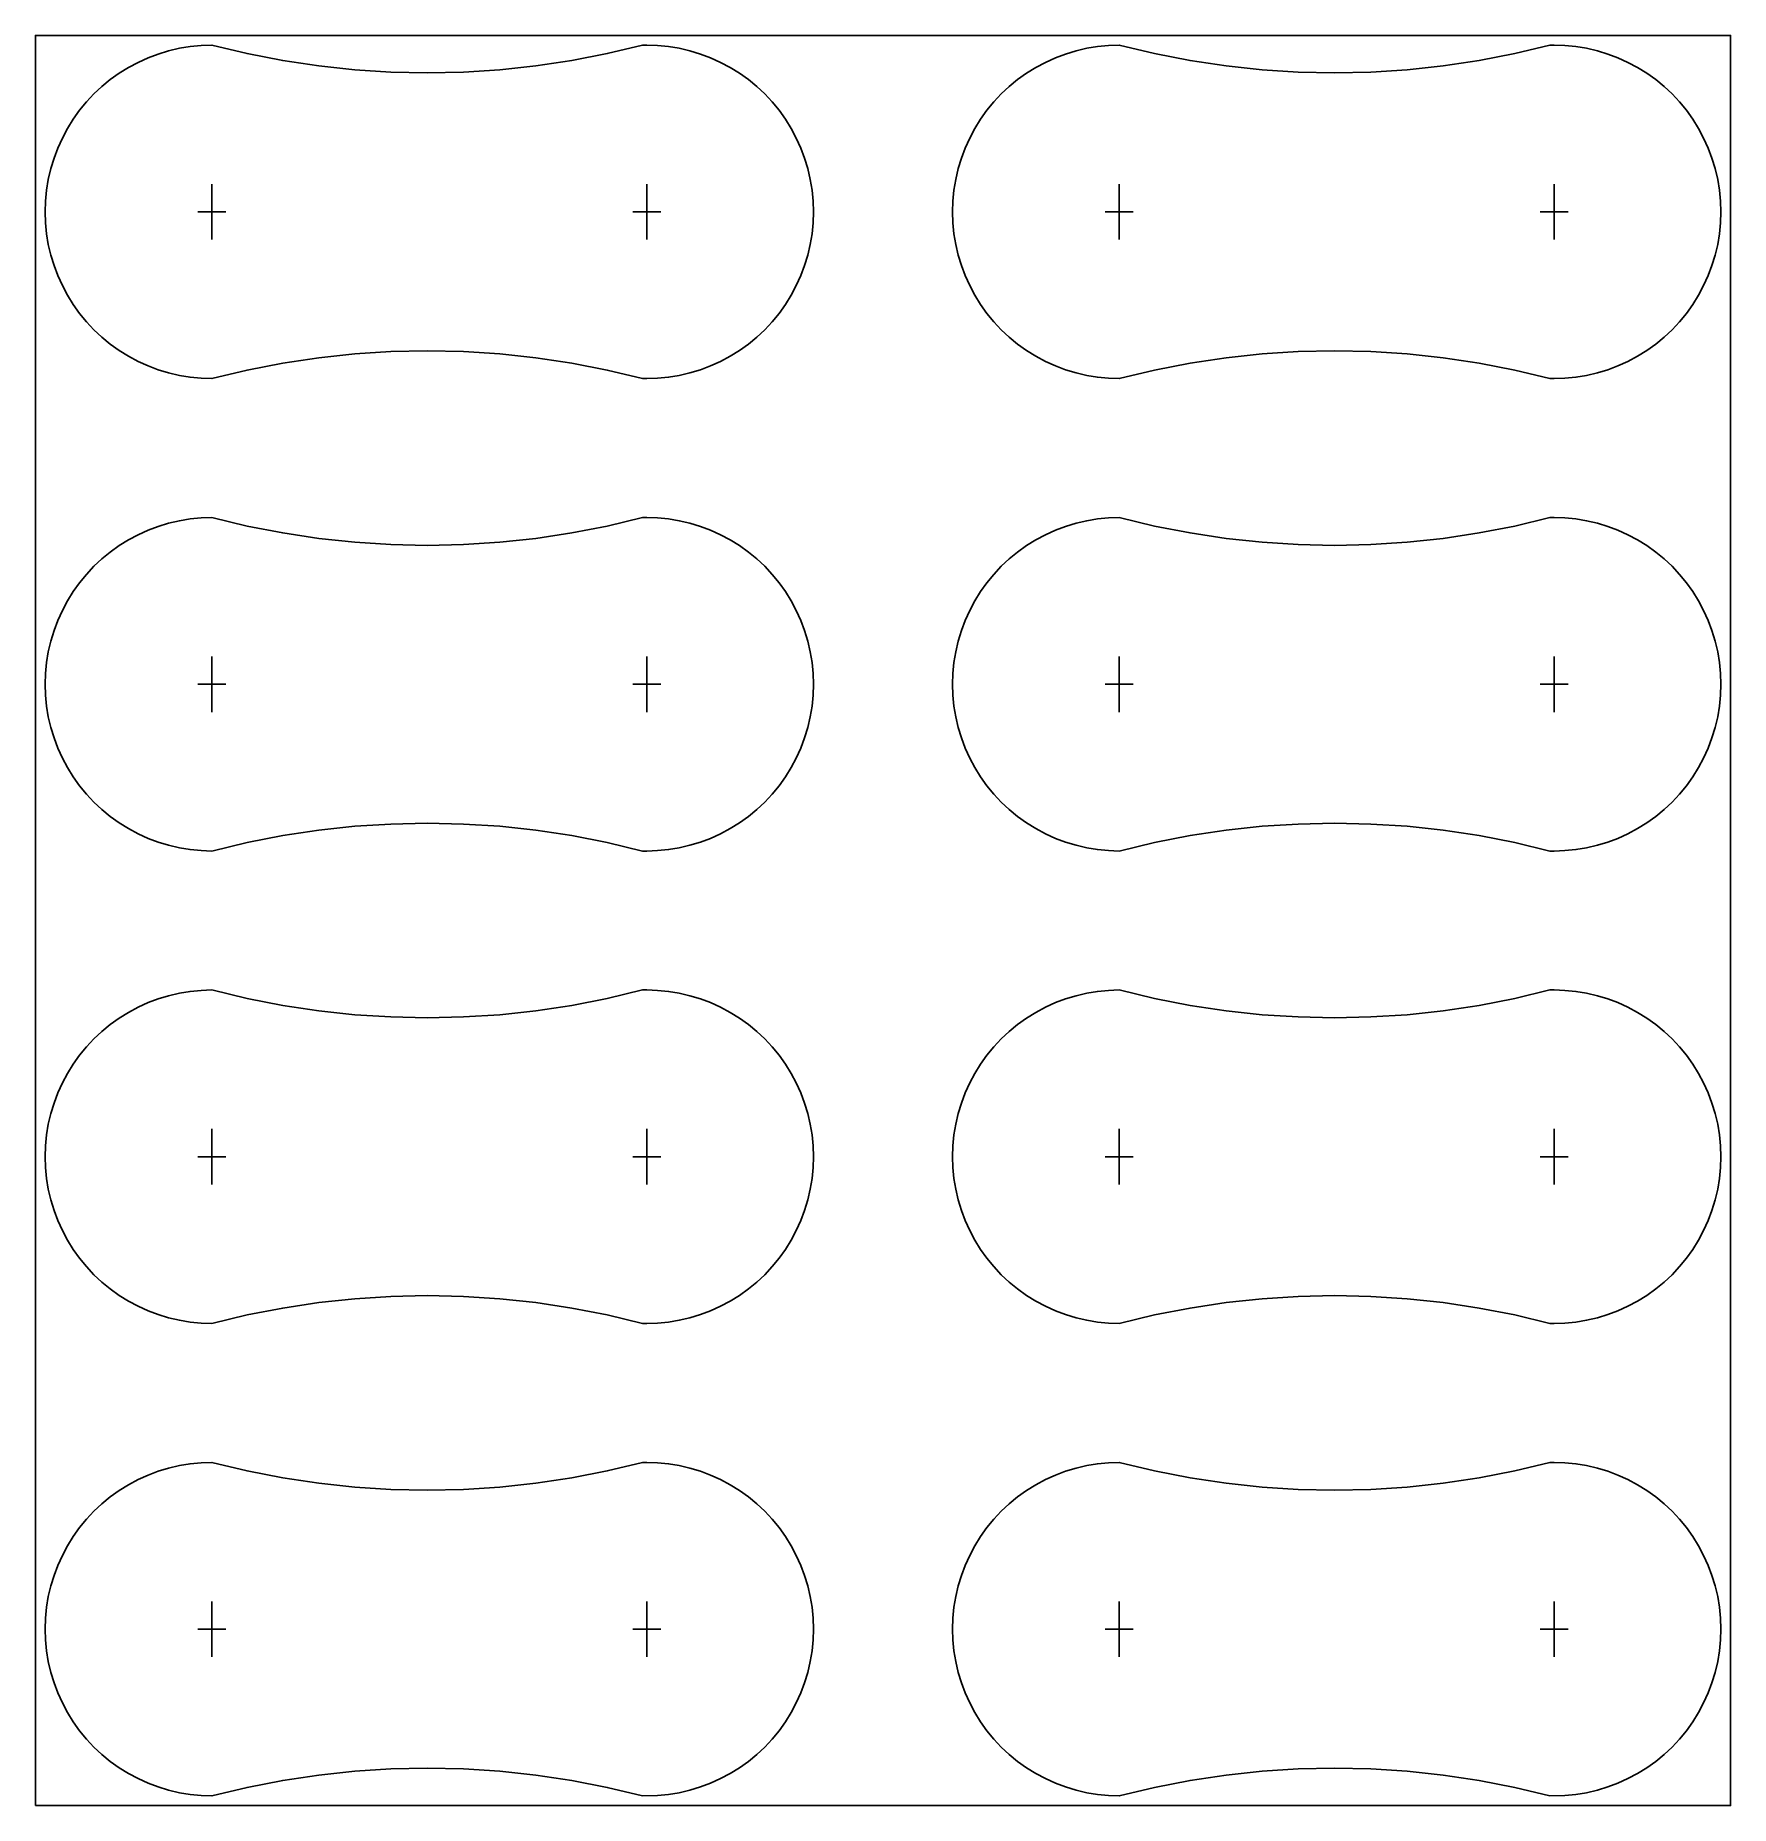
# Model space of a CAD drawing. Header units: metres. Extents: x -13 to 109, y -13 to 115.
import ezdxf

# ---------------------------------------------------------------- set-up
doc = ezdxf.new("R2010")
doc.units = ezdxf.units.M

msp = doc.modelspace()

# ---------------------------------------------------------------- linework, layer by layer
at = {"layer": 'Layer0'}
for p, q in [((0, 102), (0, 104)), ((31.3, 102), (31.3, 104)), ((65.3, 102), (65.3, 104)), ((96.6, 102), (96.6, 104)), ((-1, 102), (0, 102)), ((0, 102), (1, 102)), ((0, 100), (0, 102)), ((30.3, 102), (31.3, 102)), ((31.3, 100), (31.3, 102)), ((31.3, 102), (32.3, 102)), ((64.3, 102), (65.3, 102)), ((65.3, 100), (65.3, 102)), ((65.3, 102), (66.3, 102)), ((95.6, 102), (96.6, 102)), ((96.6, 100), (96.6, 102)), ((96.6, 102), (97.6, 102)), ((0, 68), (0, 70)), ((31.3, 68), (31.3, 70)), ((65.3, 68), (65.3, 70)), ((96.6, 68), (96.6, 70)), ((-1, 68), (0, 68)), ((0, 66), (0, 68)), ((0, 68), (1, 68)), ((30.3, 68), (31.3, 68)), ((31.3, 66), (31.3, 68)), ((31.3, 68), (32.3, 68)), ((64.3, 68), (65.3, 68)), ((65.3, 68), (66.3, 68)), ((65.3, 66), (65.3, 68)), ((95.6, 68), (96.6, 68)), ((96.6, 66), (96.6, 68)), ((96.6, 68), (97.6, 68)), ((0, 34), (0, 36)), ((31.3, 34), (31.3, 36)), ((65.3, 34), (65.3, 36)), ((96.6, 34), (96.6, 36)), ((-1, 34), (0, 34)), ((0, 32), (0, 34)), ((0, 34), (1, 34)), ((30.3, 34), (31.3, 34)), ((31.3, 32), (31.3, 34)), ((31.3, 34), (32.3, 34)), ((64.3, 34), (65.3, 34)), ((65.3, 34), (66.3, 34)), ((65.3, 32), (65.3, 34)), ((95.6, 34), (96.6, 34)), ((96.6, 32), (96.6, 34)), ((96.6, 34), (97.6, 34)), ((0, 0), (0, 2)), ((31.3, 0), (31.3, 2)), ((65.3, 0), (65.3, 2)), ((96.6, 0), (96.6, 2)), ((-1, 0), (0, 0)), ((0, -2), (0, 0)), ((0, 0), (1, 0)), ((30.3, 0), (31.3, 0)), ((31.3, -2), (31.3, 0)), ((31.3, 0), (32.3, 0)), ((64.3, 0), (65.3, 0)), ((65.3, 0), (66.3, 0)), ((65.3, -2), (65.3, 0)), ((95.6, 0), (96.6, 0)), ((96.6, -2), (96.6, 0)), ((96.6, 0), (97.6, 0))]:
    msp.add_line(p, q, dxfattribs=at)
for points in [[(-12.7, -12.7, 0), (-12.7, 114.7, 0), (109.3, 114.7, 0), (109.3, -12.7, 0), (-12.7, -12.7, 0)], [(-11.97, 102.78, 0), (-12, 102, 0), (-11.97, 101.22, 0), (-11.9, 100.43, 0), (-11.77, 99.66, 0), (-11.59, 98.89, 0), (-11.36, 98.14, 0), (-11.09, 97.41, 0), (-10.76, 96.69, 0), (-10.39, 96, 0), (-9.98, 95.33, 0), (-9.52, 94.69, 0), (-9.02, 94.09, 0), (-8.49, 93.51, 0), (-7.91, 92.98, 0), (-7.31, 92.48, 0), (-6.67, 92.02, 0), (-6, 91.61, 0), (-5.31, 91.24, 0), (-4.59, 90.91, 0), (-3.86, 90.64, 0), (-3.11, 90.41, 0), (-2.34, 90.23, 0), (-1.57, 90.1, 0), (-0.78, 90.03, 0), (0, 90, 0), (2.54, 90.61, 0), (5.1, 91.11, 0), (7.69, 91.5, 0), (10.28, 91.78, 0), (12.89, 91.94, 0), (15.5, 92, 0), (18.11, 91.94, 0), (20.72, 91.78, 0), (23.31, 91.5, 0), (25.9, 91.11, 0), (28.46, 90.61, 0), (31, 90, 0), (31.3, 90, 0), (32.08, 90.03, 0), (32.87, 90.1, 0), (33.64, 90.23, 0), (34.41, 90.41, 0), (35.16, 90.64, 0), (35.89, 90.91, 0), (36.61, 91.24, 0), (37.3, 91.61, 0), (37.97, 92.02, 0), (38.61, 92.48, 0), (39.21, 92.98, 0), (39.79, 93.51, 0), (40.32, 94.09, 0), (40.82, 94.69, 0), (41.28, 95.33, 0), (41.69, 96, 0), (42.06, 96.69, 0), (42.39, 97.41, 0), (42.66, 98.14, 0), (42.89, 98.89, 0), (43.07, 99.66, 0), (43.2, 100.43, 0), (43.27, 101.22, 0), (43.3, 102, 0), (43.27, 102.78, 0), (43.2, 103.57, 0), (43.07, 104.34, 0), (42.89, 105.11, 0), (42.66, 105.86, 0), (42.39, 106.59, 0), (42.06, 107.31, 0), (41.69, 108, 0), (41.28, 108.67, 0), (40.82, 109.31, 0), (40.32, 109.91, 0), (39.79, 110.49, 0), (39.21, 111.02, 0), (38.61, 111.52, 0), (37.97, 111.98, 0), (37.3, 112.39, 0), (36.61, 112.76, 0), (35.89, 113.09, 0), (35.16, 113.36, 0), (34.41, 113.59, 0), (33.64, 113.77, 0), (32.87, 113.9, 0), (32.08, 113.97, 0), (31.3, 114, 0), (31, 114, 0), (28.46, 113.39, 0), (25.9, 112.89, 0), (23.31, 112.5, 0), (20.72, 112.22, 0), (18.11, 112.06, 0), (15.5, 112, 0), (12.89, 112.06, 0), (10.28, 112.22, 0), (7.69, 112.5, 0), (5.1, 112.89, 0), (2.54, 113.39, 0), (0, 114, 0), (-0.78, 113.97, 0), (-1.57, 113.9, 0), (-2.34, 113.77, 0), (-3.11, 113.59, 0), (-3.86, 113.36, 0), (-4.59, 113.09, 0), (-5.31, 112.76, 0), (-6, 112.39, 0), (-6.67, 111.98, 0), (-7.31, 111.52, 0), (-7.91, 111.02, 0), (-8.49, 110.49, 0), (-9.02, 109.91, 0), (-9.52, 109.31, 0), (-9.98, 108.67, 0), (-10.39, 108, 0), (-10.76, 107.31, 0), (-11.09, 106.59, 0), (-11.36, 105.86, 0), (-11.59, 105.11, 0), (-11.77, 104.34, 0), (-11.9, 103.57, 0), (-11.97, 102.78, 0)], [(31.3, 90, 0), (31, 90, 0), (28.46, 90.61, 0), (25.9, 91.11, 0), (23.31, 91.5, 0), (20.72, 91.78, 0), (18.11, 91.94, 0), (15.5, 92, 0), (12.89, 91.94, 0), (10.28, 91.78, 0), (7.69, 91.5, 0), (5.1, 91.11, 0), (2.54, 90.61, 0), (0, 90, 0), (-0.78, 90.03, 0), (-1.57, 90.1, 0), (-2.34, 90.23, 0), (-3.11, 90.41, 0), (-3.86, 90.64, 0), (-4.59, 90.91, 0), (-5.31, 91.24, 0), (-6, 91.61, 0), (-6.67, 92.02, 0), (-7.31, 92.48, 0), (-7.91, 92.98, 0), (-8.49, 93.51, 0), (-9.02, 94.09, 0), (-9.52, 94.69, 0), (-9.98, 95.33, 0), (-10.39, 96, 0), (-10.76, 96.69, 0), (-11.09, 97.41, 0), (-11.36, 98.14, 0), (-11.59, 98.89, 0), (-11.77, 99.66, 0), (-11.9, 100.43, 0), (-11.97, 101.22, 0), (-12, 102, 0), (-11.97, 102.78, 0), (-11.9, 103.57, 0), (-11.77, 104.34, 0), (-11.59, 105.11, 0), (-11.36, 105.86, 0), (-11.09, 106.59, 0), (-10.76, 107.31, 0), (-10.39, 108, 0), (-9.98, 108.67, 0), (-9.52, 109.31, 0), (-9.02, 109.91, 0), (-8.49, 110.49, 0), (-7.91, 111.02, 0), (-7.31, 111.52, 0), (-6.67, 111.98, 0), (-6, 112.39, 0), (-5.31, 112.76, 0), (-4.59, 113.09, 0), (-3.86, 113.36, 0), (-3.11, 113.59, 0), (-2.34, 113.77, 0), (-1.57, 113.9, 0), (-0.78, 113.97, 0), (0, 114, 0), (2.54, 113.39, 0), (5.1, 112.89, 0), (7.69, 112.5, 0), (10.28, 112.22, 0), (12.89, 112.06, 0), (15.5, 112, 0), (18.11, 112.06, 0), (20.72, 112.22, 0), (23.31, 112.5, 0), (25.9, 112.89, 0), (28.46, 113.39, 0), (31, 114, 0), (31.3, 114, 0), (32.08, 113.97, 0), (32.87, 113.9, 0), (33.64, 113.77, 0), (34.41, 113.59, 0), (35.16, 113.36, 0), (35.89, 113.09, 0), (36.61, 112.76, 0), (37.3, 112.39, 0), (37.97, 111.98, 0), (38.61, 111.52, 0), (39.21, 111.02, 0), (39.79, 110.49, 0), (40.32, 109.91, 0), (40.82, 109.31, 0), (41.28, 108.67, 0), (41.69, 108, 0), (42.06, 107.31, 0), (42.39, 106.59, 0), (42.66, 105.86, 0), (42.89, 105.11, 0), (43.07, 104.34, 0), (43.2, 103.57, 0), (43.27, 102.78, 0), (43.3, 102, 0), (43.27, 101.22, 0), (43.2, 100.43, 0), (43.07, 99.66, 0), (42.89, 98.89, 0), (42.66, 98.14, 0), (42.39, 97.41, 0), (42.06, 96.69, 0), (41.69, 96, 0), (41.28, 95.33, 0), (40.82, 94.69, 0), (40.32, 94.09, 0), (39.79, 93.51, 0), (39.21, 92.98, 0), (38.61, 92.48, 0), (37.97, 92.02, 0), (37.3, 91.61, 0), (36.61, 91.24, 0), (35.89, 90.91, 0), (35.16, 90.64, 0), (34.41, 90.41, 0), (33.64, 90.23, 0), (32.87, 90.1, 0), (32.08, 90.03, 0), (31.3, 90, 0)], [(96.3, 90, 0), (96.6, 90, 0), (97.38, 90.03, 0), (98.17, 90.1, 0), (98.94, 90.23, 0), (99.71, 90.41, 0), (100.46, 90.64, 0), (101.19, 90.91, 0), (101.91, 91.24, 0), (102.6, 91.61, 0), (103.27, 92.02, 0), (103.91, 92.48, 0), (104.51, 92.98, 0), (105.09, 93.51, 0), (105.62, 94.09, 0), (106.12, 94.69, 0), (106.58, 95.33, 0), (106.99, 96, 0), (107.36, 96.69, 0), (107.69, 97.41, 0), (107.96, 98.14, 0), (108.19, 98.89, 0), (108.37, 99.66, 0), (108.5, 100.43, 0), (108.57, 101.22, 0), (108.6, 102, 0), (108.57, 102.78, 0), (108.5, 103.57, 0), (108.37, 104.34, 0), (108.19, 105.11, 0), (107.96, 105.86, 0), (107.69, 106.59, 0), (107.36, 107.31, 0), (106.99, 108, 0), (106.58, 108.67, 0), (106.12, 109.31, 0), (105.62, 109.91, 0), (105.09, 110.49, 0), (104.51, 111.02, 0), (103.91, 111.52, 0), (103.27, 111.98, 0), (102.6, 112.39, 0), (101.91, 112.76, 0), (101.19, 113.09, 0), (100.46, 113.36, 0), (99.71, 113.59, 0), (98.94, 113.77, 0), (98.17, 113.9, 0), (97.38, 113.97, 0), (96.6, 114, 0), (96.3, 114, 0), (93.76, 113.39, 0), (91.2, 112.89, 0), (88.61, 112.5, 0), (86.02, 112.22, 0), (83.41, 112.06, 0), (80.8, 112, 0), (78.19, 112.06, 0), (75.58, 112.22, 0), (72.99, 112.5, 0), (70.4, 112.89, 0), (67.84, 113.39, 0), (65.3, 114, 0), (64.52, 113.97, 0), (63.73, 113.9, 0), (62.96, 113.77, 0), (62.19, 113.59, 0), (61.44, 113.36, 0), (60.71, 113.09, 0), (59.99, 112.76, 0), (59.3, 112.39, 0), (58.63, 111.98, 0), (57.99, 111.52, 0), (57.39, 111.02, 0), (56.81, 110.49, 0), (56.28, 109.91, 0), (55.78, 109.31, 0), (55.32, 108.67, 0), (54.91, 108, 0), (54.54, 107.31, 0), (54.21, 106.59, 0), (53.94, 105.86, 0), (53.71, 105.11, 0), (53.53, 104.34, 0), (53.4, 103.57, 0), (53.33, 102.78, 0), (53.3, 102, 0), (53.33, 101.22, 0), (53.4, 100.43, 0), (53.53, 99.66, 0), (53.71, 98.89, 0), (53.94, 98.14, 0), (54.21, 97.41, 0), (54.54, 96.69, 0), (54.91, 96, 0), (55.32, 95.33, 0), (55.78, 94.69, 0), (56.28, 94.09, 0), (56.81, 93.51, 0), (57.39, 92.98, 0), (57.99, 92.48, 0), (58.63, 92.02, 0), (59.3, 91.61, 0), (59.99, 91.24, 0), (60.71, 90.91, 0), (61.44, 90.64, 0), (62.19, 90.41, 0), (62.96, 90.23, 0), (63.73, 90.1, 0), (64.52, 90.03, 0), (65.3, 90, 0), (67.84, 90.61, 0), (70.4, 91.11, 0), (72.99, 91.5, 0), (75.58, 91.78, 0), (78.19, 91.94, 0), (80.8, 92, 0), (83.41, 91.94, 0), (86.02, 91.78, 0), (88.61, 91.5, 0), (91.2, 91.11, 0), (93.76, 90.61, 0), (96.3, 90, 0)], [(96.6, 90, 0), (96.3, 90, 0), (93.76, 90.61, 0), (91.2, 91.11, 0), (88.61, 91.5, 0), (86.02, 91.78, 0), (83.41, 91.94, 0), (80.8, 92, 0), (78.19, 91.94, 0), (75.58, 91.78, 0), (72.99, 91.5, 0), (70.4, 91.11, 0), (67.84, 90.61, 0), (65.3, 90, 0), (64.52, 90.03, 0), (63.73, 90.1, 0), (62.96, 90.23, 0), (62.19, 90.41, 0), (61.44, 90.64, 0), (60.71, 90.91, 0), (59.99, 91.24, 0), (59.3, 91.61, 0), (58.63, 92.02, 0), (57.99, 92.48, 0), (57.39, 92.98, 0), (56.81, 93.51, 0), (56.28, 94.09, 0), (55.78, 94.69, 0), (55.32, 95.33, 0), (54.91, 96, 0), (54.54, 96.69, 0), (54.21, 97.41, 0), (53.94, 98.14, 0), (53.71, 98.89, 0), (53.53, 99.66, 0), (53.4, 100.43, 0), (53.33, 101.22, 0), (53.3, 102, 0), (53.33, 102.78, 0), (53.4, 103.57, 0), (53.53, 104.34, 0), (53.71, 105.11, 0), (53.94, 105.86, 0), (54.21, 106.59, 0), (54.54, 107.31, 0), (54.91, 108, 0), (55.32, 108.67, 0), (55.78, 109.31, 0), (56.28, 109.91, 0), (56.81, 110.49, 0), (57.39, 111.02, 0), (57.99, 111.52, 0), (58.63, 111.98, 0), (59.3, 112.39, 0), (59.99, 112.76, 0), (60.71, 113.09, 0), (61.44, 113.36, 0), (62.19, 113.59, 0), (62.96, 113.77, 0), (63.73, 113.9, 0), (64.52, 113.97, 0), (65.3, 114, 0), (67.84, 113.39, 0), (70.4, 112.89, 0), (72.99, 112.5, 0), (75.58, 112.22, 0), (78.19, 112.06, 0), (80.8, 112, 0), (83.41, 112.06, 0), (86.02, 112.22, 0), (88.61, 112.5, 0), (91.2, 112.89, 0), (93.76, 113.39, 0), (96.3, 114, 0), (96.6, 114, 0), (97.38, 113.97, 0), (98.17, 113.9, 0), (98.94, 113.77, 0), (99.71, 113.59, 0), (100.46, 113.36, 0), (101.19, 113.09, 0), (101.91, 112.76, 0), (102.6, 112.39, 0), (103.27, 111.98, 0), (103.91, 111.52, 0), (104.51, 111.02, 0), (105.09, 110.49, 0), (105.62, 109.91, 0), (106.12, 109.31, 0), (106.58, 108.67, 0), (106.99, 108, 0), (107.36, 107.31, 0), (107.69, 106.59, 0), (107.96, 105.86, 0), (108.19, 105.11, 0), (108.37, 104.34, 0), (108.5, 103.57, 0), (108.57, 102.78, 0), (108.6, 102, 0), (108.57, 101.22, 0), (108.5, 100.43, 0), (108.37, 99.66, 0), (108.19, 98.89, 0), (107.96, 98.14, 0), (107.69, 97.41, 0), (107.36, 96.69, 0), (106.99, 96, 0), (106.58, 95.33, 0), (106.12, 94.69, 0), (105.62, 94.09, 0), (105.09, 93.51, 0), (104.51, 92.98, 0), (103.91, 92.48, 0), (103.27, 92.02, 0), (102.6, 91.61, 0), (101.91, 91.24, 0), (101.19, 90.91, 0), (100.46, 90.64, 0), (99.71, 90.41, 0), (98.94, 90.23, 0), (98.17, 90.1, 0), (97.38, 90.03, 0), (96.6, 90, 0)], [(-11.97, 68.78, 0), (-12, 68, 0), (-11.97, 67.22, 0), (-11.9, 66.43, 0), (-11.77, 65.66, 0), (-11.59, 64.89, 0), (-11.36, 64.14, 0), (-11.09, 63.41, 0), (-10.76, 62.69, 0), (-10.39, 62, 0), (-9.98, 61.33, 0), (-9.52, 60.69, 0), (-9.02, 60.09, 0), (-8.49, 59.51, 0), (-7.91, 58.98, 0), (-7.31, 58.48, 0), (-6.67, 58.02, 0), (-6, 57.61, 0), (-5.31, 57.24, 0), (-4.59, 56.91, 0), (-3.86, 56.64, 0), (-3.11, 56.41, 0), (-2.34, 56.23, 0), (-1.57, 56.1, 0), (-0.78, 56.03, 0), (0, 56, 0), (2.54, 56.61, 0), (5.1, 57.11, 0), (7.69, 57.5, 0), (10.28, 57.78, 0), (12.89, 57.94, 0), (15.5, 58, 0), (18.11, 57.94, 0), (20.72, 57.78, 0), (23.31, 57.5, 0), (25.9, 57.11, 0), (28.46, 56.61, 0), (31, 56, 0), (31.3, 56, 0), (32.08, 56.03, 0), (32.87, 56.1, 0), (33.64, 56.23, 0), (34.41, 56.41, 0), (35.16, 56.64, 0), (35.89, 56.91, 0), (36.61, 57.24, 0), (37.3, 57.61, 0), (37.97, 58.02, 0), (38.61, 58.48, 0), (39.21, 58.98, 0), (39.79, 59.51, 0), (40.32, 60.09, 0), (40.82, 60.69, 0), (41.28, 61.33, 0), (41.69, 62, 0), (42.06, 62.69, 0), (42.39, 63.41, 0), (42.66, 64.14, 0), (42.89, 64.89, 0), (43.07, 65.66, 0), (43.2, 66.43, 0), (43.27, 67.22, 0), (43.3, 68, 0), (43.27, 68.78, 0), (43.2, 69.57, 0), (43.07, 70.34, 0), (42.89, 71.11, 0), (42.66, 71.86, 0), (42.39, 72.59, 0), (42.06, 73.31, 0), (41.69, 74, 0), (41.28, 74.67, 0), (40.82, 75.31, 0), (40.32, 75.91, 0), (39.79, 76.49, 0), (39.21, 77.02, 0), (38.61, 77.52, 0), (37.97, 77.98, 0), (37.3, 78.39, 0), (36.61, 78.76, 0), (35.89, 79.09, 0), (35.16, 79.36, 0), (34.41, 79.59, 0), (33.64, 79.77, 0), (32.87, 79.9, 0), (32.08, 79.97, 0), (31.3, 80, 0), (31, 80, 0), (28.46, 79.39, 0), (25.9, 78.89, 0), (23.31, 78.5, 0), (20.72, 78.22, 0), (18.11, 78.06, 0), (15.5, 78, 0), (12.89, 78.06, 0), (10.28, 78.22, 0), (7.69, 78.5, 0), (5.1, 78.89, 0), (2.54, 79.39, 0), (0, 80, 0), (-0.78, 79.97, 0), (-1.57, 79.9, 0), (-2.34, 79.77, 0), (-3.11, 79.59, 0), (-3.86, 79.36, 0), (-4.59, 79.09, 0), (-5.31, 78.76, 0), (-6, 78.39, 0), (-6.67, 77.98, 0), (-7.31, 77.52, 0), (-7.91, 77.02, 0), (-8.49, 76.49, 0), (-9.02, 75.91, 0), (-9.52, 75.31, 0), (-9.98, 74.67, 0), (-10.39, 74, 0), (-10.76, 73.31, 0), (-11.09, 72.59, 0), (-11.36, 71.86, 0), (-11.59, 71.11, 0), (-11.77, 70.34, 0), (-11.9, 69.57, 0), (-11.97, 68.78, 0)], [(31.3, 56, 0), (31, 56, 0), (28.46, 56.61, 0), (25.9, 57.11, 0), (23.31, 57.5, 0), (20.72, 57.78, 0), (18.11, 57.94, 0), (15.5, 58, 0), (12.89, 57.94, 0), (10.28, 57.78, 0), (7.69, 57.5, 0), (5.1, 57.11, 0), (2.54, 56.61, 0), (0, 56, 0), (-0.78, 56.03, 0), (-1.57, 56.1, 0), (-2.34, 56.23, 0), (-3.11, 56.41, 0), (-3.86, 56.64, 0), (-4.59, 56.91, 0), (-5.31, 57.24, 0), (-6, 57.61, 0), (-6.67, 58.02, 0), (-7.31, 58.48, 0), (-7.91, 58.98, 0), (-8.49, 59.51, 0), (-9.02, 60.09, 0), (-9.52, 60.69, 0), (-9.98, 61.33, 0), (-10.39, 62, 0), (-10.76, 62.69, 0), (-11.09, 63.41, 0), (-11.36, 64.14, 0), (-11.59, 64.89, 0), (-11.77, 65.66, 0), (-11.9, 66.43, 0), (-11.97, 67.22, 0), (-12, 68, 0), (-11.97, 68.78, 0), (-11.9, 69.57, 0), (-11.77, 70.34, 0), (-11.59, 71.11, 0), (-11.36, 71.86, 0), (-11.09, 72.59, 0), (-10.76, 73.31, 0), (-10.39, 74, 0), (-9.98, 74.67, 0), (-9.52, 75.31, 0), (-9.02, 75.91, 0), (-8.49, 76.49, 0), (-7.91, 77.02, 0), (-7.31, 77.52, 0), (-6.67, 77.98, 0), (-6, 78.39, 0), (-5.31, 78.76, 0), (-4.59, 79.09, 0), (-3.86, 79.36, 0), (-3.11, 79.59, 0), (-2.34, 79.77, 0), (-1.57, 79.9, 0), (-0.78, 79.97, 0), (0, 80, 0), (2.54, 79.39, 0), (5.1, 78.89, 0), (7.69, 78.5, 0), (10.28, 78.22, 0), (12.89, 78.06, 0), (15.5, 78, 0), (18.11, 78.06, 0), (20.72, 78.22, 0), (23.31, 78.5, 0), (25.9, 78.89, 0), (28.46, 79.39, 0), (31, 80, 0), (31.3, 80, 0), (32.08, 79.97, 0), (32.87, 79.9, 0), (33.64, 79.77, 0), (34.41, 79.59, 0), (35.16, 79.36, 0), (35.89, 79.09, 0), (36.61, 78.76, 0), (37.3, 78.39, 0), (37.97, 77.98, 0), (38.61, 77.52, 0), (39.21, 77.02, 0), (39.79, 76.49, 0), (40.32, 75.91, 0), (40.82, 75.31, 0), (41.28, 74.67, 0), (41.69, 74, 0), (42.06, 73.31, 0), (42.39, 72.59, 0), (42.66, 71.86, 0), (42.89, 71.11, 0), (43.07, 70.34, 0), (43.2, 69.57, 0), (43.27, 68.78, 0), (43.3, 68, 0), (43.27, 67.22, 0), (43.2, 66.43, 0), (43.07, 65.66, 0), (42.89, 64.89, 0), (42.66, 64.14, 0), (42.39, 63.41, 0), (42.06, 62.69, 0), (41.69, 62, 0), (41.28, 61.33, 0), (40.82, 60.69, 0), (40.32, 60.09, 0), (39.79, 59.51, 0), (39.21, 58.98, 0), (38.61, 58.48, 0), (37.97, 58.02, 0), (37.3, 57.61, 0), (36.61, 57.24, 0), (35.89, 56.91, 0), (35.16, 56.64, 0), (34.41, 56.41, 0), (33.64, 56.23, 0), (32.87, 56.1, 0), (32.08, 56.03, 0), (31.3, 56, 0)], [(96.3, 56, 0), (96.6, 56, 0), (97.38, 56.03, 0), (98.17, 56.1, 0), (98.94, 56.23, 0), (99.71, 56.41, 0), (100.46, 56.64, 0), (101.19, 56.91, 0), (101.91, 57.24, 0), (102.6, 57.61, 0), (103.27, 58.02, 0), (103.91, 58.48, 0), (104.51, 58.98, 0), (105.09, 59.51, 0), (105.62, 60.09, 0), (106.12, 60.69, 0), (106.58, 61.33, 0), (106.99, 62, 0), (107.36, 62.69, 0), (107.69, 63.41, 0), (107.96, 64.14, 0), (108.19, 64.89, 0), (108.37, 65.66, 0), (108.5, 66.43, 0), (108.57, 67.22, 0), (108.6, 68, 0), (108.57, 68.78, 0), (108.5, 69.57, 0), (108.37, 70.34, 0), (108.19, 71.11, 0), (107.96, 71.86, 0), (107.69, 72.59, 0), (107.36, 73.31, 0), (106.99, 74, 0), (106.58, 74.67, 0), (106.12, 75.31, 0), (105.62, 75.91, 0), (105.09, 76.49, 0), (104.51, 77.02, 0), (103.91, 77.52, 0), (103.27, 77.98, 0), (102.6, 78.39, 0), (101.91, 78.76, 0), (101.19, 79.09, 0), (100.46, 79.36, 0), (99.71, 79.59, 0), (98.94, 79.77, 0), (98.17, 79.9, 0), (97.38, 79.97, 0), (96.6, 80, 0), (96.3, 80, 0), (93.76, 79.39, 0), (91.2, 78.89, 0), (88.61, 78.5, 0), (86.02, 78.22, 0), (83.41, 78.06, 0), (80.8, 78, 0), (78.19, 78.06, 0), (75.58, 78.22, 0), (72.99, 78.5, 0), (70.4, 78.89, 0), (67.84, 79.39, 0), (65.3, 80, 0), (64.52, 79.97, 0), (63.73, 79.9, 0), (62.96, 79.77, 0), (62.19, 79.59, 0), (61.44, 79.36, 0), (60.71, 79.09, 0), (59.99, 78.76, 0), (59.3, 78.39, 0), (58.63, 77.98, 0), (57.99, 77.52, 0), (57.39, 77.02, 0), (56.81, 76.49, 0), (56.28, 75.91, 0), (55.78, 75.31, 0), (55.32, 74.67, 0), (54.91, 74, 0), (54.54, 73.31, 0), (54.21, 72.59, 0), (53.94, 71.86, 0), (53.71, 71.11, 0), (53.53, 70.34, 0), (53.4, 69.57, 0), (53.33, 68.78, 0), (53.3, 68, 0), (53.33, 67.22, 0), (53.4, 66.43, 0), (53.53, 65.66, 0), (53.71, 64.89, 0), (53.94, 64.14, 0), (54.21, 63.41, 0), (54.54, 62.69, 0), (54.91, 62, 0), (55.32, 61.33, 0), (55.78, 60.69, 0), (56.28, 60.09, 0), (56.81, 59.51, 0), (57.39, 58.98, 0), (57.99, 58.48, 0), (58.63, 58.02, 0), (59.3, 57.61, 0), (59.99, 57.24, 0), (60.71, 56.91, 0), (61.44, 56.64, 0), (62.19, 56.41, 0), (62.96, 56.23, 0), (63.73, 56.1, 0), (64.52, 56.03, 0), (65.3, 56, 0), (67.84, 56.61, 0), (70.4, 57.11, 0), (72.99, 57.5, 0), (75.58, 57.78, 0), (78.19, 57.94, 0), (80.8, 58, 0), (83.41, 57.94, 0), (86.02, 57.78, 0), (88.61, 57.5, 0), (91.2, 57.11, 0), (93.76, 56.61, 0), (96.3, 56, 0)], [(96.6, 56, 0), (96.3, 56, 0), (93.76, 56.61, 0), (91.2, 57.11, 0), (88.61, 57.5, 0), (86.02, 57.78, 0), (83.41, 57.94, 0), (80.8, 58, 0), (78.19, 57.94, 0), (75.58, 57.78, 0), (72.99, 57.5, 0), (70.4, 57.11, 0), (67.84, 56.61, 0), (65.3, 56, 0), (64.52, 56.03, 0), (63.73, 56.1, 0), (62.96, 56.23, 0), (62.19, 56.41, 0), (61.44, 56.64, 0), (60.71, 56.91, 0), (59.99, 57.24, 0), (59.3, 57.61, 0), (58.63, 58.02, 0), (57.99, 58.48, 0), (57.39, 58.98, 0), (56.81, 59.51, 0), (56.28, 60.09, 0), (55.78, 60.69, 0), (55.32, 61.33, 0), (54.91, 62, 0), (54.54, 62.69, 0), (54.21, 63.41, 0), (53.94, 64.14, 0), (53.71, 64.89, 0), (53.53, 65.66, 0), (53.4, 66.43, 0), (53.33, 67.22, 0), (53.3, 68, 0), (53.33, 68.78, 0), (53.4, 69.57, 0), (53.53, 70.34, 0), (53.71, 71.11, 0), (53.94, 71.86, 0), (54.21, 72.59, 0), (54.54, 73.31, 0), (54.91, 74, 0), (55.32, 74.67, 0), (55.78, 75.31, 0), (56.28, 75.91, 0), (56.81, 76.49, 0), (57.39, 77.02, 0), (57.99, 77.52, 0), (58.63, 77.98, 0), (59.3, 78.39, 0), (59.99, 78.76, 0), (60.71, 79.09, 0), (61.44, 79.36, 0), (62.19, 79.59, 0), (62.96, 79.77, 0), (63.73, 79.9, 0), (64.52, 79.97, 0), (65.3, 80, 0), (67.84, 79.39, 0), (70.4, 78.89, 0), (72.99, 78.5, 0), (75.58, 78.22, 0), (78.19, 78.06, 0), (80.8, 78, 0), (83.41, 78.06, 0), (86.02, 78.22, 0), (88.61, 78.5, 0), (91.2, 78.89, 0), (93.76, 79.39, 0), (96.3, 80, 0), (96.6, 80, 0), (97.38, 79.97, 0), (98.17, 79.9, 0), (98.94, 79.77, 0), (99.71, 79.59, 0), (100.46, 79.36, 0), (101.19, 79.09, 0), (101.91, 78.76, 0), (102.6, 78.39, 0), (103.27, 77.98, 0), (103.91, 77.52, 0), (104.51, 77.02, 0), (105.09, 76.49, 0), (105.62, 75.91, 0), (106.12, 75.31, 0), (106.58, 74.67, 0), (106.99, 74, 0), (107.36, 73.31, 0), (107.69, 72.59, 0), (107.96, 71.86, 0), (108.19, 71.11, 0), (108.37, 70.34, 0), (108.5, 69.57, 0), (108.57, 68.78, 0), (108.6, 68, 0), (108.57, 67.22, 0), (108.5, 66.43, 0), (108.37, 65.66, 0), (108.19, 64.89, 0), (107.96, 64.14, 0), (107.69, 63.41, 0), (107.36, 62.69, 0), (106.99, 62, 0), (106.58, 61.33, 0), (106.12, 60.69, 0), (105.62, 60.09, 0), (105.09, 59.51, 0), (104.51, 58.98, 0), (103.91, 58.48, 0), (103.27, 58.02, 0), (102.6, 57.61, 0), (101.91, 57.24, 0), (101.19, 56.91, 0), (100.46, 56.64, 0), (99.71, 56.41, 0), (98.94, 56.23, 0), (98.17, 56.1, 0), (97.38, 56.03, 0), (96.6, 56, 0)], [(-11.97, 34.78, 0), (-12, 34, 0), (-11.97, 33.22, 0), (-11.9, 32.43, 0), (-11.77, 31.66, 0), (-11.59, 30.89, 0), (-11.36, 30.14, 0), (-11.09, 29.41, 0), (-10.76, 28.69, 0), (-10.39, 28, 0), (-9.98, 27.33, 0), (-9.52, 26.69, 0), (-9.02, 26.09, 0), (-8.49, 25.51, 0), (-7.91, 24.98, 0), (-7.31, 24.48, 0), (-6.67, 24.02, 0), (-6, 23.61, 0), (-5.31, 23.24, 0), (-4.59, 22.91, 0), (-3.86, 22.64, 0), (-3.11, 22.41, 0), (-2.34, 22.23, 0), (-1.57, 22.1, 0), (-0.78, 22.03, 0), (0, 22, 0), (2.54, 22.61, 0), (5.1, 23.11, 0), (7.69, 23.5, 0), (10.28, 23.78, 0), (12.89, 23.94, 0), (15.5, 24, 0), (18.11, 23.94, 0), (20.72, 23.78, 0), (23.31, 23.5, 0), (25.9, 23.11, 0), (28.46, 22.61, 0), (31, 22, 0), (31.3, 22, 0), (32.08, 22.03, 0), (32.87, 22.1, 0), (33.64, 22.23, 0), (34.41, 22.41, 0), (35.16, 22.64, 0), (35.89, 22.91, 0), (36.61, 23.24, 0), (37.3, 23.61, 0), (37.97, 24.02, 0), (38.61, 24.48, 0), (39.21, 24.98, 0), (39.79, 25.51, 0), (40.32, 26.09, 0), (40.82, 26.69, 0), (41.28, 27.33, 0), (41.69, 28, 0), (42.06, 28.69, 0), (42.39, 29.41, 0), (42.66, 30.14, 0), (42.89, 30.89, 0), (43.07, 31.66, 0), (43.2, 32.43, 0), (43.27, 33.22, 0), (43.3, 34, 0), (43.27, 34.78, 0), (43.2, 35.57, 0), (43.07, 36.34, 0), (42.89, 37.11, 0), (42.66, 37.86, 0), (42.39, 38.59, 0), (42.06, 39.31, 0), (41.69, 40, 0), (41.28, 40.67, 0), (40.82, 41.31, 0), (40.32, 41.91, 0), (39.79, 42.49, 0), (39.21, 43.02, 0), (38.61, 43.52, 0), (37.97, 43.98, 0), (37.3, 44.39, 0), (36.61, 44.76, 0), (35.89, 45.09, 0), (35.16, 45.36, 0), (34.41, 45.59, 0), (33.64, 45.77, 0), (32.87, 45.9, 0), (32.08, 45.97, 0), (31.3, 46, 0), (31, 46, 0), (28.46, 45.39, 0), (25.9, 44.89, 0), (23.31, 44.5, 0), (20.72, 44.22, 0), (18.11, 44.06, 0), (15.5, 44, 0), (12.89, 44.06, 0), (10.28, 44.22, 0), (7.69, 44.5, 0), (5.1, 44.89, 0), (2.54, 45.39, 0), (0, 46, 0), (-0.78, 45.97, 0), (-1.57, 45.9, 0), (-2.34, 45.77, 0), (-3.11, 45.59, 0), (-3.86, 45.36, 0), (-4.59, 45.09, 0), (-5.31, 44.76, 0), (-6, 44.39, 0), (-6.67, 43.98, 0), (-7.31, 43.52, 0), (-7.91, 43.02, 0), (-8.49, 42.49, 0), (-9.02, 41.91, 0), (-9.52, 41.31, 0), (-9.98, 40.67, 0), (-10.39, 40, 0), (-10.76, 39.31, 0), (-11.09, 38.59, 0), (-11.36, 37.86, 0), (-11.59, 37.11, 0), (-11.77, 36.34, 0), (-11.9, 35.57, 0), (-11.97, 34.78, 0)], [(31.3, 22, 0), (31, 22, 0), (28.46, 22.61, 0), (25.9, 23.11, 0), (23.31, 23.5, 0), (20.72, 23.78, 0), (18.11, 23.94, 0), (15.5, 24, 0), (12.89, 23.94, 0), (10.28, 23.78, 0), (7.69, 23.5, 0), (5.1, 23.11, 0), (2.54, 22.61, 0), (0, 22, 0), (-0.78, 22.03, 0), (-1.57, 22.1, 0), (-2.34, 22.23, 0), (-3.11, 22.41, 0), (-3.86, 22.64, 0), (-4.59, 22.91, 0), (-5.31, 23.24, 0), (-6, 23.61, 0), (-6.67, 24.02, 0), (-7.31, 24.48, 0), (-7.91, 24.98, 0), (-8.49, 25.51, 0), (-9.02, 26.09, 0), (-9.52, 26.69, 0), (-9.98, 27.33, 0), (-10.39, 28, 0), (-10.76, 28.69, 0), (-11.09, 29.41, 0), (-11.36, 30.14, 0), (-11.59, 30.89, 0), (-11.77, 31.66, 0), (-11.9, 32.43, 0), (-11.97, 33.22, 0), (-12, 34, 0), (-11.97, 34.78, 0), (-11.9, 35.57, 0), (-11.77, 36.34, 0), (-11.59, 37.11, 0), (-11.36, 37.86, 0), (-11.09, 38.59, 0), (-10.76, 39.31, 0), (-10.39, 40, 0), (-9.98, 40.67, 0), (-9.52, 41.31, 0), (-9.02, 41.91, 0), (-8.49, 42.49, 0), (-7.91, 43.02, 0), (-7.31, 43.52, 0), (-6.67, 43.98, 0), (-6, 44.39, 0), (-5.31, 44.76, 0), (-4.59, 45.09, 0), (-3.86, 45.36, 0), (-3.11, 45.59, 0), (-2.34, 45.77, 0), (-1.57, 45.9, 0), (-0.78, 45.97, 0), (0, 46, 0), (2.54, 45.39, 0), (5.1, 44.89, 0), (7.69, 44.5, 0), (10.28, 44.22, 0), (12.89, 44.06, 0), (15.5, 44, 0), (18.11, 44.06, 0), (20.72, 44.22, 0), (23.31, 44.5, 0), (25.9, 44.89, 0), (28.46, 45.39, 0), (31, 46, 0), (31.3, 46, 0), (32.08, 45.97, 0), (32.87, 45.9, 0), (33.64, 45.77, 0), (34.41, 45.59, 0), (35.16, 45.36, 0), (35.89, 45.09, 0), (36.61, 44.76, 0), (37.3, 44.39, 0), (37.97, 43.98, 0), (38.61, 43.52, 0), (39.21, 43.02, 0), (39.79, 42.49, 0), (40.32, 41.91, 0), (40.82, 41.31, 0), (41.28, 40.67, 0), (41.69, 40, 0), (42.06, 39.31, 0), (42.39, 38.59, 0), (42.66, 37.86, 0), (42.89, 37.11, 0), (43.07, 36.34, 0), (43.2, 35.57, 0), (43.27, 34.78, 0), (43.3, 34, 0), (43.27, 33.22, 0), (43.2, 32.43, 0), (43.07, 31.66, 0), (42.89, 30.89, 0), (42.66, 30.14, 0), (42.39, 29.41, 0), (42.06, 28.69, 0), (41.69, 28, 0), (41.28, 27.33, 0), (40.82, 26.69, 0), (40.32, 26.09, 0), (39.79, 25.51, 0), (39.21, 24.98, 0), (38.61, 24.48, 0), (37.97, 24.02, 0), (37.3, 23.61, 0), (36.61, 23.24, 0), (35.89, 22.91, 0), (35.16, 22.64, 0), (34.41, 22.41, 0), (33.64, 22.23, 0), (32.87, 22.1, 0), (32.08, 22.03, 0), (31.3, 22, 0)], [(96.3, 22, 0), (96.6, 22, 0), (97.38, 22.03, 0), (98.17, 22.1, 0), (98.94, 22.23, 0), (99.71, 22.41, 0), (100.46, 22.64, 0), (101.19, 22.91, 0), (101.91, 23.24, 0), (102.6, 23.61, 0), (103.27, 24.02, 0), (103.91, 24.48, 0), (104.51, 24.98, 0), (105.09, 25.51, 0), (105.62, 26.09, 0), (106.12, 26.69, 0), (106.58, 27.33, 0), (106.99, 28, 0), (107.36, 28.69, 0), (107.69, 29.41, 0), (107.96, 30.14, 0), (108.19, 30.89, 0), (108.37, 31.66, 0), (108.5, 32.43, 0), (108.57, 33.22, 0), (108.6, 34, 0), (108.57, 34.78, 0), (108.5, 35.57, 0), (108.37, 36.34, 0), (108.19, 37.11, 0), (107.96, 37.86, 0), (107.69, 38.59, 0), (107.36, 39.31, 0), (106.99, 40, 0), (106.58, 40.67, 0), (106.12, 41.31, 0), (105.62, 41.91, 0), (105.09, 42.49, 0), (104.51, 43.02, 0), (103.91, 43.52, 0), (103.27, 43.98, 0), (102.6, 44.39, 0), (101.91, 44.76, 0), (101.19, 45.09, 0), (100.46, 45.36, 0), (99.71, 45.59, 0), (98.94, 45.77, 0), (98.17, 45.9, 0), (97.38, 45.97, 0), (96.6, 46, 0), (96.3, 46, 0), (93.76, 45.39, 0), (91.2, 44.89, 0), (88.61, 44.5, 0), (86.02, 44.22, 0), (83.41, 44.06, 0), (80.8, 44, 0), (78.19, 44.06, 0), (75.58, 44.22, 0), (72.99, 44.5, 0), (70.4, 44.89, 0), (67.84, 45.39, 0), (65.3, 46, 0), (64.52, 45.97, 0), (63.73, 45.9, 0), (62.96, 45.77, 0), (62.19, 45.59, 0), (61.44, 45.36, 0), (60.71, 45.09, 0), (59.99, 44.76, 0), (59.3, 44.39, 0), (58.63, 43.98, 0), (57.99, 43.52, 0), (57.39, 43.02, 0), (56.81, 42.49, 0), (56.28, 41.91, 0), (55.78, 41.31, 0), (55.32, 40.67, 0), (54.91, 40, 0), (54.54, 39.31, 0), (54.21, 38.59, 0), (53.94, 37.86, 0), (53.71, 37.11, 0), (53.53, 36.34, 0), (53.4, 35.57, 0), (53.33, 34.78, 0), (53.3, 34, 0), (53.33, 33.22, 0), (53.4, 32.43, 0), (53.53, 31.66, 0), (53.71, 30.89, 0), (53.94, 30.14, 0), (54.21, 29.41, 0), (54.54, 28.69, 0), (54.91, 28, 0), (55.32, 27.33, 0), (55.78, 26.69, 0), (56.28, 26.09, 0), (56.81, 25.51, 0), (57.39, 24.98, 0), (57.99, 24.48, 0), (58.63, 24.02, 0), (59.3, 23.61, 0), (59.99, 23.24, 0), (60.71, 22.91, 0), (61.44, 22.64, 0), (62.19, 22.41, 0), (62.96, 22.23, 0), (63.73, 22.1, 0), (64.52, 22.03, 0), (65.3, 22, 0), (67.84, 22.61, 0), (70.4, 23.11, 0), (72.99, 23.5, 0), (75.58, 23.78, 0), (78.19, 23.94, 0), (80.8, 24, 0), (83.41, 23.94, 0), (86.02, 23.78, 0), (88.61, 23.5, 0), (91.2, 23.11, 0), (93.76, 22.61, 0), (96.3, 22, 0)], [(96.6, 22, 0), (96.3, 22, 0), (93.76, 22.61, 0), (91.2, 23.11, 0), (88.61, 23.5, 0), (86.02, 23.78, 0), (83.41, 23.94, 0), (80.8, 24, 0), (78.19, 23.94, 0), (75.58, 23.78, 0), (72.99, 23.5, 0), (70.4, 23.11, 0), (67.84, 22.61, 0), (65.3, 22, 0), (64.52, 22.03, 0), (63.73, 22.1, 0), (62.96, 22.23, 0), (62.19, 22.41, 0), (61.44, 22.64, 0), (60.71, 22.91, 0), (59.99, 23.24, 0), (59.3, 23.61, 0), (58.63, 24.02, 0), (57.99, 24.48, 0), (57.39, 24.98, 0), (56.81, 25.51, 0), (56.28, 26.09, 0), (55.78, 26.69, 0), (55.32, 27.33, 0), (54.91, 28, 0), (54.54, 28.69, 0), (54.21, 29.41, 0), (53.94, 30.14, 0), (53.71, 30.89, 0), (53.53, 31.66, 0), (53.4, 32.43, 0), (53.33, 33.22, 0), (53.3, 34, 0), (53.33, 34.78, 0), (53.4, 35.57, 0), (53.53, 36.34, 0), (53.71, 37.11, 0), (53.94, 37.86, 0), (54.21, 38.59, 0), (54.54, 39.31, 0), (54.91, 40, 0), (55.32, 40.67, 0), (55.78, 41.31, 0), (56.28, 41.91, 0), (56.81, 42.49, 0), (57.39, 43.02, 0), (57.99, 43.52, 0), (58.63, 43.98, 0), (59.3, 44.39, 0), (59.99, 44.76, 0), (60.71, 45.09, 0), (61.44, 45.36, 0), (62.19, 45.59, 0), (62.96, 45.77, 0), (63.73, 45.9, 0), (64.52, 45.97, 0), (65.3, 46, 0), (67.84, 45.39, 0), (70.4, 44.89, 0), (72.99, 44.5, 0), (75.58, 44.22, 0), (78.19, 44.06, 0), (80.8, 44, 0), (83.41, 44.06, 0), (86.02, 44.22, 0), (88.61, 44.5, 0), (91.2, 44.89, 0), (93.76, 45.39, 0), (96.3, 46, 0), (96.6, 46, 0), (97.38, 45.97, 0), (98.17, 45.9, 0), (98.94, 45.77, 0), (99.71, 45.59, 0), (100.46, 45.36, 0), (101.19, 45.09, 0), (101.91, 44.76, 0), (102.6, 44.39, 0), (103.27, 43.98, 0), (103.91, 43.52, 0), (104.51, 43.02, 0), (105.09, 42.49, 0), (105.62, 41.91, 0), (106.12, 41.31, 0), (106.58, 40.67, 0), (106.99, 40, 0), (107.36, 39.31, 0), (107.69, 38.59, 0), (107.96, 37.86, 0), (108.19, 37.11, 0), (108.37, 36.34, 0), (108.5, 35.57, 0), (108.57, 34.78, 0), (108.6, 34, 0), (108.57, 33.22, 0), (108.5, 32.43, 0), (108.37, 31.66, 0), (108.19, 30.89, 0), (107.96, 30.14, 0), (107.69, 29.41, 0), (107.36, 28.69, 0), (106.99, 28, 0), (106.58, 27.33, 0), (106.12, 26.69, 0), (105.62, 26.09, 0), (105.09, 25.51, 0), (104.51, 24.98, 0), (103.91, 24.48, 0), (103.27, 24.02, 0), (102.6, 23.61, 0), (101.91, 23.24, 0), (101.19, 22.91, 0), (100.46, 22.64, 0), (99.71, 22.41, 0), (98.94, 22.23, 0), (98.17, 22.1, 0), (97.38, 22.03, 0), (96.6, 22, 0)], [(32.08, -11.97, 0), (31, -12, 0), (28.46, -11.39, 0), (25.9, -10.89, 0), (23.31, -10.5, 0), (20.72, -10.22, 0), (18.11, -10.06, 0), (15.5, -10, 0), (12.89, -10.06, 0), (10.28, -10.22, 0), (7.69, -10.5, 0), (5.1, -10.89, 0), (2.54, -11.39, 0), (0, -12, 0), (-0.78, -11.97, 0), (-1.57, -11.9, 0), (-2.34, -11.77, 0), (-3.11, -11.59, 0), (-3.86, -11.36, 0), (-4.59, -11.09, 0), (-5.31, -10.76, 0), (-6, -10.39, 0), (-6.67, -9.98, 0), (-7.31, -9.52, 0), (-7.91, -9.02, 0), (-8.49, -8.49, 0), (-9.02, -7.91, 0), (-9.52, -7.31, 0), (-9.98, -6.67, 0), (-10.39, -6, 0), (-10.76, -5.31, 0), (-11.09, -4.59, 0), (-11.36, -3.86, 0), (-11.59, -3.11, 0), (-11.77, -2.34, 0), (-11.9, -1.57, 0), (-11.97, -0.78, 0), (-12, 0, 0), (-11.97, 0.78, 0), (-11.9, 1.57, 0), (-11.77, 2.34, 0), (-11.59, 3.11, 0), (-11.36, 3.86, 0), (-11.09, 4.59, 0), (-10.76, 5.31, 0), (-10.39, 6, 0), (-9.98, 6.67, 0), (-9.52, 7.31, 0), (-9.02, 7.91, 0), (-8.49, 8.49, 0), (-7.91, 9.02, 0), (-7.31, 9.52, 0), (-6.67, 9.98, 0), (-6, 10.39, 0), (-5.31, 10.76, 0), (-4.59, 11.09, 0), (-3.86, 11.36, 0), (-3.11, 11.59, 0), (-2.34, 11.77, 0), (-1.57, 11.9, 0), (-0.78, 11.97, 0), (0, 12, 0), (2.54, 11.39, 0), (5.1, 10.89, 0), (7.69, 10.5, 0), (10.28, 10.22, 0), (12.89, 10.06, 0), (15.5, 10, 0), (18.11, 10.06, 0), (20.72, 10.22, 0), (23.31, 10.5, 0), (25.9, 10.89, 0), (28.46, 11.39, 0), (31, 12, 0), (31.3, 12, 0), (32.08, 11.97, 0), (32.87, 11.9, 0), (33.64, 11.77, 0), (34.41, 11.59, 0), (35.16, 11.36, 0), (35.89, 11.09, 0), (36.61, 10.76, 0), (37.3, 10.39, 0), (37.97, 9.98, 0), (38.61, 9.52, 0), (39.21, 9.02, 0), (39.79, 8.49, 0), (40.32, 7.91, 0), (40.82, 7.31, 0), (41.28, 6.67, 0), (41.69, 6, 0), (42.06, 5.31, 0), (42.39, 4.59, 0), (42.66, 3.86, 0), (42.89, 3.11, 0), (43.07, 2.34, 0), (43.2, 1.57, 0), (43.27, 0.78, 0), (43.3, 0, 0), (43.27, -0.78, 0), (43.2, -1.57, 0), (43.07, -2.34, 0), (42.89, -3.11, 0), (42.66, -3.86, 0), (42.39, -4.59, 0), (42.06, -5.31, 0), (41.69, -6, 0), (41.28, -6.67, 0), (40.82, -7.31, 0), (40.32, -7.91, 0), (39.79, -8.49, 0), (39.21, -9.02, 0), (38.61, -9.52, 0), (37.97, -9.98, 0), (37.3, -10.39, 0), (36.61, -10.76, 0), (35.89, -11.09, 0), (35.16, -11.36, 0), (34.41, -11.59, 0), (33.64, -11.77, 0), (32.87, -11.9, 0), (32.08, -11.97, 0)], [(-11.97, 0.78, 0), (-12, 0, 0), (-11.97, -0.78, 0), (-11.9, -1.57, 0), (-11.77, -2.34, 0), (-11.59, -3.11, 0), (-11.36, -3.86, 0), (-11.09, -4.59, 0), (-10.76, -5.31, 0), (-10.39, -6, 0), (-9.98, -6.67, 0), (-9.52, -7.31, 0), (-9.02, -7.91, 0), (-8.49, -8.49, 0), (-7.91, -9.02, 0), (-7.31, -9.52, 0), (-6.67, -9.98, 0), (-6, -10.39, 0), (-5.31, -10.76, 0), (-4.59, -11.09, 0), (-3.86, -11.36, 0), (-3.11, -11.59, 0), (-2.34, -11.77, 0), (-1.57, -11.9, 0), (-0.78, -11.97, 0), (0, -12, 0), (2.54, -11.39, 0), (5.1, -10.89, 0), (7.69, -10.5, 0), (10.28, -10.22, 0), (12.89, -10.06, 0), (15.5, -10, 0), (18.11, -10.06, 0), (20.72, -10.22, 0), (23.31, -10.5, 0), (25.9, -10.89, 0), (28.46, -11.39, 0), (31, -12, 0), (32.08, -11.97, 0), (32.87, -11.9, 0), (33.64, -11.77, 0), (34.41, -11.59, 0), (35.16, -11.36, 0), (35.89, -11.09, 0), (36.61, -10.76, 0), (37.3, -10.39, 0), (37.97, -9.98, 0), (38.61, -9.52, 0), (39.21, -9.02, 0), (39.79, -8.49, 0), (40.32, -7.91, 0), (40.82, -7.31, 0), (41.28, -6.67, 0), (41.69, -6, 0), (42.06, -5.31, 0), (42.39, -4.59, 0), (42.66, -3.86, 0), (42.89, -3.11, 0), (43.07, -2.34, 0), (43.2, -1.57, 0), (43.27, -0.78, 0), (43.3, 0, 0), (43.27, 0.78, 0), (43.2, 1.57, 0), (43.07, 2.34, 0), (42.89, 3.11, 0), (42.66, 3.86, 0), (42.39, 4.59, 0), (42.06, 5.31, 0), (41.69, 6, 0), (41.28, 6.67, 0), (40.82, 7.31, 0), (40.32, 7.91, 0), (39.79, 8.49, 0), (39.21, 9.02, 0), (38.61, 9.52, 0), (37.97, 9.98, 0), (37.3, 10.39, 0), (36.61, 10.76, 0), (35.89, 11.09, 0), (35.16, 11.36, 0), (34.41, 11.59, 0), (33.64, 11.77, 0), (32.87, 11.9, 0), (32.08, 11.97, 0), (31.3, 12, 0), (31, 12, 0), (28.46, 11.39, 0), (25.9, 10.89, 0), (23.31, 10.5, 0), (20.72, 10.22, 0), (18.11, 10.06, 0), (15.5, 10, 0), (12.89, 10.06, 0), (10.28, 10.22, 0), (7.69, 10.5, 0), (5.1, 10.89, 0), (2.54, 11.39, 0), (0, 12, 0), (-0.78, 11.97, 0), (-1.57, 11.9, 0), (-2.34, 11.77, 0), (-3.11, 11.59, 0), (-3.86, 11.36, 0), (-4.59, 11.09, 0), (-5.31, 10.76, 0), (-6, 10.39, 0), (-6.67, 9.98, 0), (-7.31, 9.52, 0), (-7.91, 9.02, 0), (-8.49, 8.49, 0), (-9.02, 7.91, 0), (-9.52, 7.31, 0), (-9.98, 6.67, 0), (-10.39, 6, 0), (-10.76, 5.31, 0), (-11.09, 4.59, 0), (-11.36, 3.86, 0), (-11.59, 3.11, 0), (-11.77, 2.34, 0), (-11.9, 1.57, 0), (-11.97, 0.78, 0)], [(64.52, -11.97, 0), (65.3, -12, 0), (67.84, -11.39, 0), (70.4, -10.89, 0), (72.99, -10.5, 0), (75.58, -10.22, 0), (78.19, -10.06, 0), (80.8, -10, 0), (83.41, -10.06, 0), (86.02, -10.22, 0), (88.61, -10.5, 0), (91.2, -10.89, 0), (93.76, -11.39, 0), (96.3, -12, 0), (97.38, -11.97, 0), (98.17, -11.9, 0), (98.94, -11.77, 0), (99.71, -11.59, 0), (100.46, -11.36, 0), (101.19, -11.09, 0), (101.91, -10.76, 0), (102.6, -10.39, 0), (103.27, -9.98, 0), (103.91, -9.52, 0), (104.51, -9.02, 0), (105.09, -8.49, 0), (105.62, -7.91, 0), (106.12, -7.31, 0), (106.58, -6.67, 0), (106.99, -6, 0), (107.36, -5.31, 0), (107.69, -4.59, 0), (107.96, -3.86, 0), (108.19, -3.11, 0), (108.37, -2.34, 0), (108.5, -1.57, 0), (108.57, -0.78, 0), (108.6, 0, 0), (108.57, 0.78, 0), (108.5, 1.57, 0), (108.37, 2.34, 0), (108.19, 3.11, 0), (107.96, 3.86, 0), (107.69, 4.59, 0), (107.36, 5.31, 0), (106.99, 6, 0), (106.58, 6.67, 0), (106.12, 7.31, 0), (105.62, 7.91, 0), (105.09, 8.49, 0), (104.51, 9.02, 0), (103.91, 9.52, 0), (103.27, 9.98, 0), (102.6, 10.39, 0), (101.91, 10.76, 0), (101.19, 11.09, 0), (100.46, 11.36, 0), (99.71, 11.59, 0), (98.94, 11.77, 0), (98.17, 11.9, 0), (97.38, 11.97, 0), (96.6, 12, 0), (96.3, 12, 0), (93.76, 11.39, 0), (91.2, 10.89, 0), (88.61, 10.5, 0), (86.02, 10.22, 0), (83.41, 10.06, 0), (80.8, 10, 0), (78.19, 10.06, 0), (75.58, 10.22, 0), (72.99, 10.5, 0), (70.4, 10.89, 0), (67.84, 11.39, 0), (65.3, 12, 0), (64.52, 11.97, 0), (63.73, 11.9, 0), (62.96, 11.77, 0), (62.19, 11.59, 0), (61.44, 11.36, 0), (60.71, 11.09, 0), (59.99, 10.76, 0), (59.3, 10.39, 0), (58.63, 9.98, 0), (57.99, 9.52, 0), (57.39, 9.02, 0), (56.81, 8.49, 0), (56.28, 7.91, 0), (55.78, 7.31, 0), (55.32, 6.67, 0), (54.91, 6, 0), (54.54, 5.31, 0), (54.21, 4.59, 0), (53.94, 3.86, 0), (53.71, 3.11, 0), (53.53, 2.34, 0), (53.4, 1.57, 0), (53.33, 0.78, 0), (53.3, 0, 0), (53.33, -0.78, 0), (53.4, -1.57, 0), (53.53, -2.34, 0), (53.71, -3.11, 0), (53.94, -3.86, 0), (54.21, -4.59, 0), (54.54, -5.31, 0), (54.91, -6, 0), (55.32, -6.67, 0), (55.78, -7.31, 0), (56.28, -7.91, 0), (56.81, -8.49, 0), (57.39, -9.02, 0), (57.99, -9.52, 0), (58.63, -9.98, 0), (59.3, -10.39, 0), (59.99, -10.76, 0), (60.71, -11.09, 0), (61.44, -11.36, 0), (62.19, -11.59, 0), (62.96, -11.77, 0), (63.73, -11.9, 0), (64.52, -11.97, 0)], [(97.38, -11.97, 0), (96.3, -12, 0), (93.76, -11.39, 0), (91.2, -10.89, 0), (88.61, -10.5, 0), (86.02, -10.22, 0), (83.41, -10.06, 0), (80.8, -10, 0), (78.19, -10.06, 0), (75.58, -10.22, 0), (72.99, -10.5, 0), (70.4, -10.89, 0), (67.84, -11.39, 0), (65.3, -12, 0), (64.52, -11.97, 0), (63.73, -11.9, 0), (62.96, -11.77, 0), (62.19, -11.59, 0), (61.44, -11.36, 0), (60.71, -11.09, 0), (59.99, -10.76, 0), (59.3, -10.39, 0), (58.63, -9.98, 0), (57.99, -9.52, 0), (57.39, -9.02, 0), (56.81, -8.49, 0), (56.28, -7.91, 0), (55.78, -7.31, 0), (55.32, -6.67, 0), (54.91, -6, 0), (54.54, -5.31, 0), (54.21, -4.59, 0), (53.94, -3.86, 0), (53.71, -3.11, 0), (53.53, -2.34, 0), (53.4, -1.57, 0), (53.33, -0.78, 0), (53.3, 0, 0), (53.33, 0.78, 0), (53.4, 1.57, 0), (53.53, 2.34, 0), (53.71, 3.11, 0), (53.94, 3.86, 0), (54.21, 4.59, 0), (54.54, 5.31, 0), (54.91, 6, 0), (55.32, 6.67, 0), (55.78, 7.31, 0), (56.28, 7.91, 0), (56.81, 8.49, 0), (57.39, 9.02, 0), (57.99, 9.52, 0), (58.63, 9.98, 0), (59.3, 10.39, 0), (59.99, 10.76, 0), (60.71, 11.09, 0), (61.44, 11.36, 0), (62.19, 11.59, 0), (62.96, 11.77, 0), (63.73, 11.9, 0), (64.52, 11.97, 0), (65.3, 12, 0), (67.84, 11.39, 0), (70.4, 10.89, 0), (72.99, 10.5, 0), (75.58, 10.22, 0), (78.19, 10.06, 0), (80.8, 10, 0), (83.41, 10.06, 0), (86.02, 10.22, 0), (88.61, 10.5, 0), (91.2, 10.89, 0), (93.76, 11.39, 0), (96.3, 12, 0), (96.6, 12, 0), (97.38, 11.97, 0), (98.17, 11.9, 0), (98.94, 11.77, 0), (99.71, 11.59, 0), (100.46, 11.36, 0), (101.19, 11.09, 0), (101.91, 10.76, 0), (102.6, 10.39, 0), (103.27, 9.98, 0), (103.91, 9.52, 0), (104.51, 9.02, 0), (105.09, 8.49, 0), (105.62, 7.91, 0), (106.12, 7.31, 0), (106.58, 6.67, 0), (106.99, 6, 0), (107.36, 5.31, 0), (107.69, 4.59, 0), (107.96, 3.86, 0), (108.19, 3.11, 0), (108.37, 2.34, 0), (108.5, 1.57, 0), (108.57, 0.78, 0), (108.6, 0, 0), (108.57, -0.78, 0), (108.5, -1.57, 0), (108.37, -2.34, 0), (108.19, -3.11, 0), (107.96, -3.86, 0), (107.69, -4.59, 0), (107.36, -5.31, 0), (106.99, -6, 0), (106.58, -6.67, 0), (106.12, -7.31, 0), (105.62, -7.91, 0), (105.09, -8.49, 0), (104.51, -9.02, 0), (103.91, -9.52, 0), (103.27, -9.98, 0), (102.6, -10.39, 0), (101.91, -10.76, 0), (101.19, -11.09, 0), (100.46, -11.36, 0), (99.71, -11.59, 0), (98.94, -11.77, 0), (98.17, -11.9, 0), (97.38, -11.97, 0)]]:
    msp.add_polyline3d(points, dxfattribs=at)

doc.saveas('drawing.dxf')
